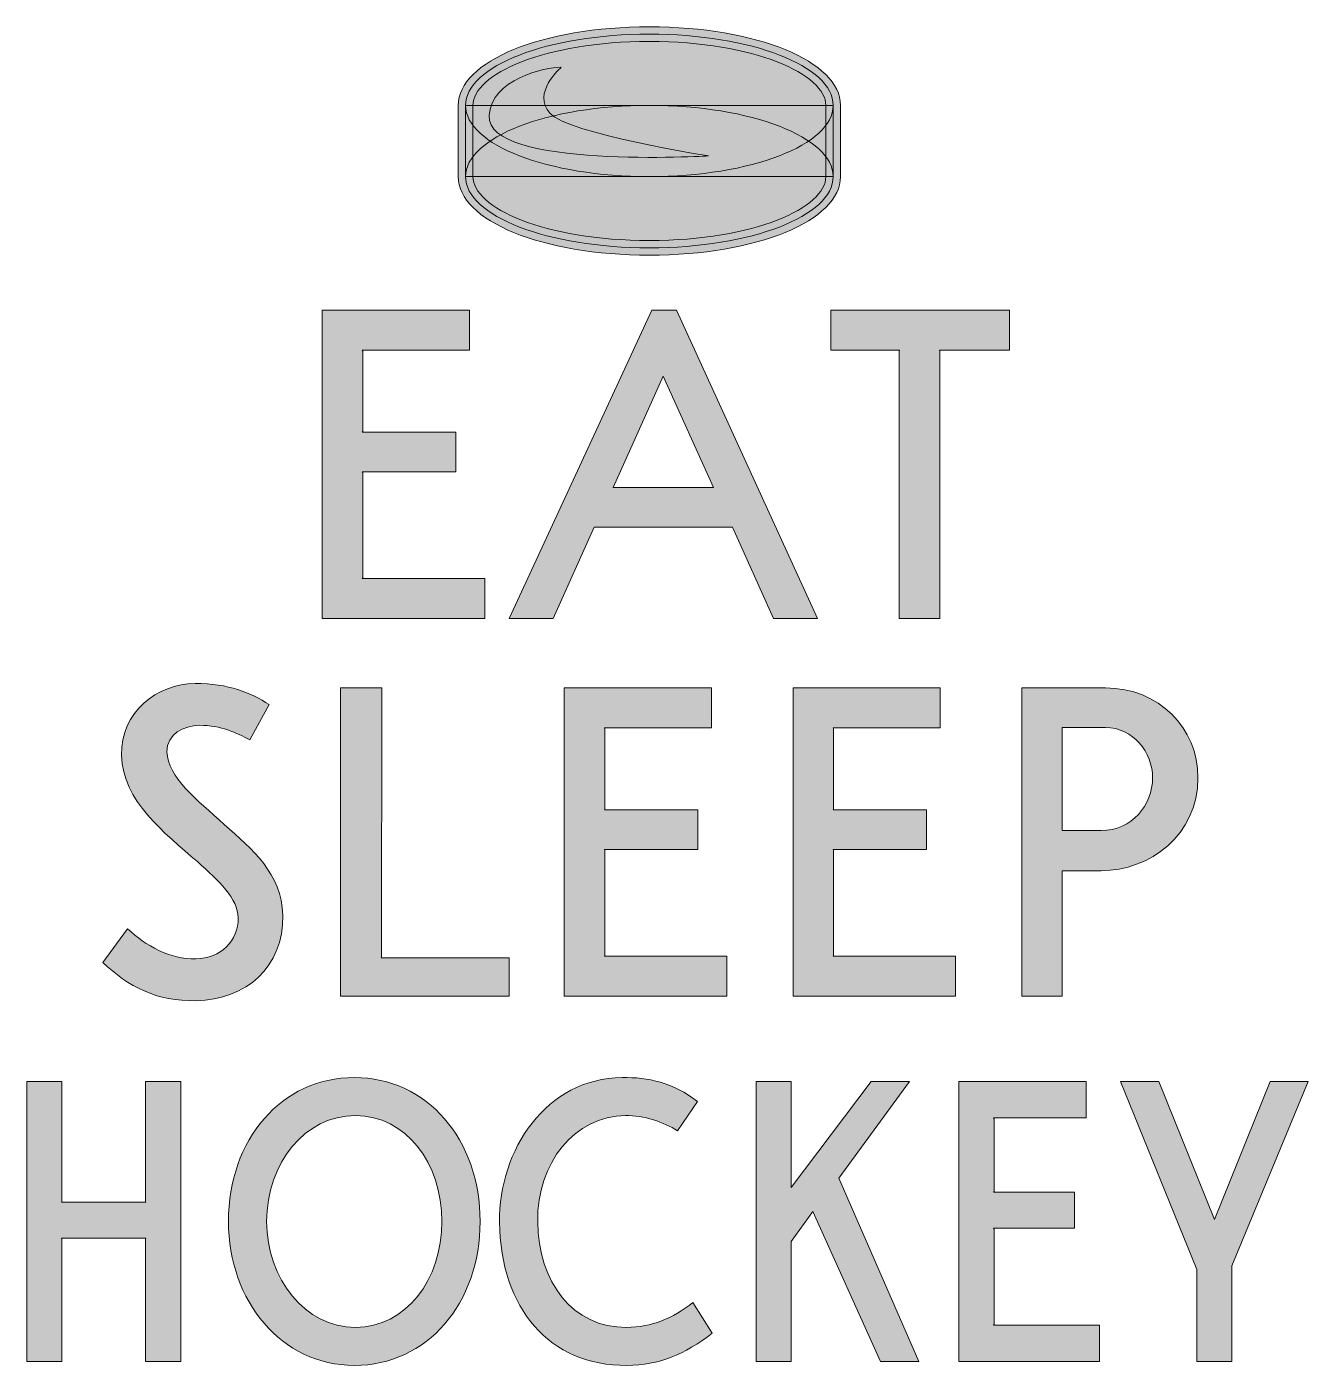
# Model space of a CAD drawing. Header units: inches. Extents: x 0.23 to 6.43, y -6.89 to -0.41.
import ezdxf

# ---------------------------------------------------------------- set-up
doc = ezdxf.new("R2010")
doc.units = ezdxf.units.IN
doc.header["$MEASUREMENT"] = 0
doc.layers.add('Layer 1', color=7, linetype='Continuous')

# ---------------------------------------------------------------- blocks, each defined once
blk = doc.blocks.new('block 3')
at = {"layer": 'Layer 1', "true_color": 0xf2f2f2}
h = blk.add_hatch(color=7, dxfattribs=at)
h.dxf.hatch_style = 2
h.paths.add_polyline_path([(1.6617, -1.7795), (2.3738, -1.7795), (2.3738, -1.9735), (1.8557, -1.9735), (1.8579, -1.9778), (1.8579, -2.3658), (1.8557, -2.3701), (2.3077, -2.3701), (2.3077, -2.562), (1.8557, -2.562), (1.8579, -2.5663), (1.8579, -3.0737), (1.8557, -3.078), (2.4485, -3.078), (2.4485, -3.272), (1.6617, -3.272)])
h = blk.add_hatch(color=7, dxfattribs=at)
h.dxf.hatch_style = 2
h.paths.add_polyline_path([(4.0582, -3.272), (3.845, -3.272), (3.6467, -2.8306), (2.9773, -2.8306), (2.779, -3.272), (2.5658, -3.272), (3.2566, -1.7795), (3.376, -1.7795)])
h.paths.add_polyline_path([(3.0689, -2.6388), (3.5551, -2.6388), (3.312, -2.0993)])
h = blk.add_hatch(color=7, dxfattribs=at)
h.dxf.hatch_style = 2
h.paths.add_polyline_path([(4.1222, -1.7795), (4.9879, -1.7795), (4.9879, -1.9735), (4.6489, -1.9735), (4.651, -1.9778), (4.651, -3.272), (4.4527, -3.272), (4.4527, -1.9778), (4.4549, -1.9735), (4.1222, -1.9735)])
at = {"layer": 'Layer 1', "lineweight": 0}
for points in [[(1.6617, -1.7795), (2.3738, -1.7795), (2.3738, -1.9735), (1.8557, -1.9735), (1.8579, -1.9778), (1.8579, -2.3658), (1.8557, -2.3701), (2.3077, -2.3701), (2.3077, -2.562), (1.8557, -2.562), (1.8579, -2.5663), (1.8579, -3.0737), (1.8557, -3.078), (2.4485, -3.078), (2.4485, -3.272), (1.6617, -3.272), (1.6617, -1.7795)], [(4.0582, -3.272), (3.845, -3.272), (3.6467, -2.8306), (2.9773, -2.8306), (2.779, -3.272), (2.5658, -3.272), (3.2566, -1.7795), (3.376, -1.7795), (4.0582, -3.272)], [(4.1222, -1.7795), (4.9879, -1.7795), (4.9879, -1.9735), (4.6489, -1.9735), (4.651, -1.9778), (4.651, -3.272), (4.4527, -3.272), (4.4527, -1.9778), (4.4549, -1.9735), (4.1222, -1.9735), (4.1222, -1.7795)], [(3.0689, -2.6388), (3.5551, -2.6388), (3.312, -2.0993), (3.0689, -2.6388)]]:
    blk.add_lwpolyline(points, dxfattribs=at)
blk = doc.blocks.new('block 4')
at = {"layer": 'Layer 1', "true_color": 0xf2f2f2}
h = blk.add_hatch(color=7, dxfattribs=at)
h.dxf.hatch_style = 2
edge = h.paths.add_edge_path()
edge.add_spline(control_points=[(0.9101, -3.9172), (0.9144, -4.043), (1.0551, -4.1474), (1.1873, -4.269), (1.3237, -4.3905), (1.4666, -4.5056), (1.4708, -4.7082), (1.4751, -4.9598), (1.2939, -5.1176), (1.0508, -5.1218), (0.8632, -5.1261), (0.7203, -5.0536), (0.6009, -4.9363), (0.6009, -4.9363), (0.7203, -4.7743), (0.7203, -4.7743), (0.8078, -4.8553), (0.925, -4.9235), (1.0508, -4.9193), (1.1702, -4.9172), (1.2576, -4.8319), (1.2555, -4.721), (1.2534, -4.6272), (1.1617, -4.5419), (1.0594, -4.4502), (0.8952, -4.3074), (0.6969, -4.156), (0.6905, -3.9342), (0.6862, -3.7232), (0.8632, -3.5888), (1.0466, -3.5867), (1.2086, -3.5867), (1.3173, -3.6315), (1.4048, -3.689), (1.4048, -3.689), (1.3109, -3.8596), (1.3109, -3.8596), (1.247, -3.8255), (1.1724, -3.7892), (1.0679, -3.7892), (0.9911, -3.7914), (0.9101, -3.8298), (0.9101, -3.9172)], knot_values=[0, 0, 0, 0, 1, 1, 1, 2, 2, 2, 3, 3, 3, 4, 4, 4, 5, 5, 5, 6, 6, 6, 7, 7, 7, 8, 8, 8, 9, 9, 9, 10, 10, 10, 11, 11, 11, 12, 12, 12, 13, 13, 13, 14, 14, 14, 14], degree=3, periodic=1)
h = blk.add_hatch(color=7, dxfattribs=at)
h.dxf.hatch_style = 2
h.paths.add_polyline_path([(1.7502, -3.608), (1.9506, -3.608), (1.9485, -4.9086), (1.9463, -4.915), (2.5668, -4.915), (2.5668, -5.1005), (1.7502, -5.1005)])
h = blk.add_hatch(color=7, dxfattribs=at)
h.dxf.hatch_style = 2
h.paths.add_polyline_path([(2.8333, -3.608), (3.5455, -3.608), (3.5455, -3.802), (3.0274, -3.802), (3.0295, -3.8063), (3.0295, -4.1944), (3.0274, -4.1986), (3.4794, -4.1986), (3.4794, -4.3905), (3.0274, -4.3905), (3.0295, -4.3948), (3.0295, -4.9022), (3.0274, -4.9065), (3.6201, -4.9065), (3.6201, -5.1005), (2.8333, -5.1005)])
h = blk.add_hatch(color=7, dxfattribs=at)
h.dxf.hatch_style = 2
h.paths.add_polyline_path([(3.94, -3.608), (4.6521, -3.608), (4.6521, -3.802), (4.134, -3.802), (4.1361, -3.8063), (4.1361, -4.1944), (4.134, -4.1986), (4.586, -4.1986), (4.586, -4.3905), (4.134, -4.3905), (4.1361, -4.3948), (4.1361, -4.9022), (4.134, -4.9065), (4.7267, -4.9065), (4.7267, -5.1005), (3.94, -5.1005)])
h = blk.add_hatch(color=7, dxfattribs=at)
h.dxf.hatch_style = 2
edge = h.paths.add_edge_path()
edge.add_spline(control_points=[(5.4304, -4.4929), (5.4304, -4.4929), (5.2427, -4.4929), (5.2427, -4.4929), (5.2427, -4.4929), (5.2427, -5.1005), (5.2427, -5.1005), (5.2427, -5.1005), (5.0466, -5.1005), (5.0466, -5.1005), (5.0466, -5.1005), (5.0466, -3.608), (5.0466, -3.608), (5.0466, -3.608), (5.4517, -3.608), (5.4517, -3.608), (5.7097, -3.608), (5.8994, -3.802), (5.8994, -4.043), (5.8994, -4.3223), (5.6649, -4.4929), (5.4304, -4.4929)], knot_values=[0, 0, 0, 0, 1, 1, 1, 2, 2, 2, 3, 3, 3, 4, 4, 4, 5, 5, 5, 6, 6, 6, 7, 7, 7, 7], degree=3, periodic=1)
edge = h.paths.add_edge_path()
edge.add_spline(control_points=[(5.2427, -4.2988), (5.2427, -4.2988), (5.4304, -4.2988), (5.4304, -4.2988), (5.5796, -4.2988), (5.6798, -4.1752), (5.6798, -4.043), (5.6798, -3.9214), (5.586, -3.7999), (5.4517, -3.7999), (5.4517, -3.7999), (5.2427, -3.7999), (5.2427, -3.7999), (5.2427, -3.7999), (5.2427, -4.2988), (5.2427, -4.2988)], knot_values=[0, 0, 0, 0, 1, 1, 1, 2, 2, 2, 3, 3, 3, 4, 4, 4, 5, 5, 5, 5], degree=3, periodic=1)
at = {"layer": 'Layer 1', "lineweight": 0}
for points in [[(1.7502, -3.608), (1.9506, -3.608), (1.9485, -4.9086), (1.9463, -4.915), (2.5668, -4.915), (2.5668, -5.1005), (1.7502, -5.1005), (1.7502, -3.608)], [(2.8333, -3.608), (3.5455, -3.608), (3.5455, -3.802), (3.0274, -3.802), (3.0295, -3.8063), (3.0295, -4.1944), (3.0274, -4.1986), (3.4794, -4.1986), (3.4794, -4.3905), (3.0274, -4.3905), (3.0295, -4.3948), (3.0295, -4.9022), (3.0274, -4.9065), (3.6201, -4.9065), (3.6201, -5.1005), (2.8333, -5.1005), (2.8333, -3.608)], [(3.94, -3.608), (4.6521, -3.608), (4.6521, -3.802), (4.134, -3.802), (4.1361, -3.8063), (4.1361, -4.1944), (4.134, -4.1986), (4.586, -4.1986), (4.586, -4.3905), (4.134, -4.3905), (4.1361, -4.3948), (4.1361, -4.9022), (4.134, -4.9065), (4.7267, -4.9065), (4.7267, -5.1005), (3.94, -5.1005), (3.94, -3.608)]]:
    blk.add_lwpolyline(points, dxfattribs=at)
for points, knots in [([(0.9101, -3.9172), (0.9144, -4.043), (1.0551, -4.1474), (1.1873, -4.269), (1.3237, -4.3905), (1.4666, -4.5056), (1.4708, -4.7082), (1.4751, -4.9598), (1.2939, -5.1176), (1.0508, -5.1218), (0.8632, -5.1261), (0.7203, -5.0536), (0.6009, -4.9363), (0.6009, -4.9363), (0.7203, -4.7743), (0.7203, -4.7743), (0.8078, -4.8553), (0.925, -4.9235), (1.0508, -4.9193), (1.1702, -4.9172), (1.2576, -4.8319), (1.2555, -4.721), (1.2534, -4.6272), (1.1617, -4.5419), (1.0594, -4.4502), (0.8952, -4.3074), (0.6969, -4.156), (0.6905, -3.9342), (0.6862, -3.7232), (0.8632, -3.5888), (1.0466, -3.5867), (1.2086, -3.5867), (1.3173, -3.6315), (1.4048, -3.689), (1.4048, -3.689), (1.3109, -3.8596), (1.3109, -3.8596), (1.247, -3.8255), (1.1724, -3.7892), (1.0679, -3.7892), (0.9911, -3.7914), (0.9101, -3.8298), (0.9101, -3.9172)], [0, 0, 0, 0, 1, 1, 1, 2, 2, 2, 3, 3, 3, 4, 4, 4, 5, 5, 5, 6, 6, 6, 7, 7, 7, 8, 8, 8, 9, 9, 9, 10, 10, 10, 11, 11, 11, 12, 12, 12, 13, 13, 13, 14, 14, 14, 14]), ([(5.4304, -4.4929), (5.4304, -4.4929), (5.2427, -4.4929), (5.2427, -4.4929), (5.2427, -4.4929), (5.2427, -5.1005), (5.2427, -5.1005), (5.2427, -5.1005), (5.0466, -5.1005), (5.0466, -5.1005), (5.0466, -5.1005), (5.0466, -3.608), (5.0466, -3.608), (5.0466, -3.608), (5.4517, -3.608), (5.4517, -3.608), (5.7097, -3.608), (5.8994, -3.802), (5.8994, -4.043), (5.8994, -4.3223), (5.6649, -4.4929), (5.4304, -4.4929)], [0, 0, 0, 0, 1, 1, 1, 2, 2, 2, 3, 3, 3, 4, 4, 4, 5, 5, 5, 6, 6, 6, 7, 7, 7, 7]), ([(5.2427, -4.2988), (5.2427, -4.2988), (5.4304, -4.2988), (5.4304, -4.2988), (5.5796, -4.2988), (5.6798, -4.1752), (5.6798, -4.043), (5.6798, -3.9214), (5.586, -3.7999), (5.4517, -3.7999), (5.4517, -3.7999), (5.2427, -3.7999), (5.2427, -3.7999), (5.2427, -3.7999), (5.2427, -4.2988), (5.2427, -4.2988)], [0, 0, 0, 0, 1, 1, 1, 2, 2, 2, 3, 3, 3, 4, 4, 4, 5, 5, 5, 5])]:
    blk.add_open_spline(points, degree=3, knots=knots, dxfattribs=at)
blk = doc.blocks.new('block 5')
at = {"layer": 'Layer 1', "true_color": 0xff0000}
h = blk.add_hatch(color=1, dxfattribs=at)
h.dxf.hatch_style = 2
edge = h.paths.add_edge_path()
edge.add_spline(control_points=[(1.817, -5.4937), (2.1694, -5.4937), (2.4258, -5.7937), (2.4258, -6.1904), (2.4258, -6.587), (2.1694, -6.8869), (1.817, -6.8869), (1.4646, -6.8869), (1.2082, -6.5754), (1.2082, -6.1904), (1.2082, -5.7937), (1.4646, -5.4937), (1.817, -5.4937)], knot_values=[0, 0, 0, 0, 1, 1, 1, 2, 2, 2, 3, 3, 3, 4, 4, 4, 4], degree=3, periodic=1)
edge = h.paths.add_edge_path()
edge.add_spline(control_points=[(1.8225, -6.7031), (2.066, -6.7031), (2.2413, -6.4729), (2.2413, -6.1904), (2.2413, -5.9078), (2.066, -5.6776), (1.8225, -5.6776), (1.579, -5.6776), (1.3927, -5.9078), (1.3927, -6.1904), (1.3927, -6.4671), (1.579, -6.7031), (1.8225, -6.7031)], knot_values=[0, 0, 0, 0, 1, 1, 1, 2, 2, 2, 3, 3, 3, 4, 4, 4, 4], degree=3, periodic=1)
h = blk.add_hatch(color=1, dxfattribs=at)
h.dxf.hatch_style = 2
edge = h.paths.add_edge_path()
edge.add_spline(control_points=[(3.3814, -5.7511), (3.315, -5.7105), (3.219, -5.6756), (3.1286, -5.6776), (2.8833, -5.6795), (2.7006, -5.9078), (2.7043, -6.1904), (2.708, -6.4845), (2.8741, -6.7051), (3.1342, -6.7031), (3.2578, -6.7012), (3.3556, -6.6605), (3.4552, -6.5831), (3.4552, -6.5831), (3.5493, -6.7302), (3.5493, -6.7302), (3.4127, -6.8366), (3.2928, -6.885), (3.136, -6.8869), (2.7615, -6.8908), (2.5235, -6.6083), (2.5198, -6.1942), (2.5162, -5.844), (2.7449, -5.4976), (3.1139, -5.4937), (3.2375, -5.4918), (3.3611, -5.5189), (3.4773, -5.6098), (3.4773, -5.6098), (3.3814, -5.7511), (3.3814, -5.7511)], knot_values=[0, 0, 0, 0, 1, 1, 1, 2, 2, 2, 3, 3, 3, 4, 4, 4, 5, 5, 5, 6, 6, 6, 7, 7, 7, 8, 8, 8, 9, 9, 9, 10, 10, 10, 10], degree=3, periodic=1)
h = blk.add_hatch(color=1, dxfattribs=at)
h.dxf.hatch_style = 2
h.paths.add_polyline_path([(0.806, -6.2755), (0.8079, -6.2716), (0.4002, -6.2716), (0.402, -6.2755), (0.402, -6.8676), (0.2323, -6.8676), (0.2323, -5.5131), (0.402, -5.5131), (0.402, -6.0936), (0.4002, -6.0975), (0.8079, -6.0975), (0.806, -6.0936), (0.806, -5.5131), (0.9776, -5.5131), (0.9776, -6.8676), (0.806, -6.8676)])
h = blk.add_hatch(color=1, dxfattribs=at)
h.dxf.hatch_style = 2
h.paths.add_polyline_path([(4.0363, -6.142), (3.9311, -6.2871), (3.9311, -6.8676), (3.7614, -6.8676), (3.7614, -5.5131), (3.9311, -5.5131), (3.9311, -6.0259), (4.3185, -5.5131), (4.503, -5.5131), (4.1617, -5.9814), (4.5491, -6.8676), (4.3628, -6.8676)])
h = blk.add_hatch(color=1, dxfattribs=at)
h.dxf.hatch_style = 2
h.paths.add_polyline_path([(4.7428, -5.5131), (5.359, -5.5131), (5.359, -5.6892), (4.9107, -5.6892), (4.9126, -5.693), (4.9126, -6.0452), (4.9107, -6.0491), (5.3018, -6.0491), (5.3018, -6.2233), (4.9107, -6.2233), (4.9126, -6.2271), (4.9126, -6.6876), (4.9107, -6.6915), (5.4236, -6.6915), (5.4236, -6.8676), (4.7428, -6.8676)])
h = blk.add_hatch(color=1, dxfattribs=at)
h.dxf.hatch_style = 2
h.paths.add_polyline_path([(6.4327, -5.5131), (6.0637, -6.4051), (6.0637, -6.8676), (5.894, -6.8676), (5.894, -6.4225), (5.525, -5.5131), (5.7095, -5.5131), (5.9789, -6.1807), (6.2482, -5.5131)])
at = {"layer": 'Layer 1', "lineweight": 0}
for points in [[(0.806, -6.2755), (0.8079, -6.2716), (0.4002, -6.2716), (0.402, -6.2755), (0.402, -6.8676), (0.2323, -6.8676), (0.2323, -5.5131), (0.402, -5.5131), (0.402, -6.0936), (0.4002, -6.0975), (0.8079, -6.0975), (0.806, -6.0936), (0.806, -5.5131), (0.9776, -5.5131), (0.9776, -6.8676), (0.806, -6.8676), (0.806, -6.2755)], [(4.0363, -6.142), (3.9311, -6.2871), (3.9311, -6.8676), (3.7614, -6.8676), (3.7614, -5.5131), (3.9311, -5.5131), (3.9311, -6.0259), (4.3185, -5.5131), (4.503, -5.5131), (4.1617, -5.9814), (4.5491, -6.8676), (4.3628, -6.8676), (4.0363, -6.142)], [(4.7428, -5.5131), (5.359, -5.5131), (5.359, -5.6892), (4.9107, -5.6892), (4.9126, -5.693), (4.9126, -6.0452), (4.9107, -6.0491), (5.3018, -6.0491), (5.3018, -6.2233), (4.9107, -6.2233), (4.9126, -6.2271), (4.9126, -6.6876), (4.9107, -6.6915), (5.4236, -6.6915), (5.4236, -6.8676), (4.7428, -6.8676), (4.7428, -5.5131)], [(6.4327, -5.5131), (6.0637, -6.4051), (6.0637, -6.8676), (5.894, -6.8676), (5.894, -6.4225), (5.525, -5.5131), (5.7095, -5.5131), (5.9789, -6.1807), (6.2482, -5.5131), (6.4327, -5.5131)]]:
    blk.add_lwpolyline(points, dxfattribs=at)
for points, knots in [([(1.817, -5.4937), (2.1694, -5.4937), (2.4258, -5.7937), (2.4258, -6.1904), (2.4258, -6.587), (2.1694, -6.8869), (1.817, -6.8869), (1.4646, -6.8869), (1.2082, -6.5754), (1.2082, -6.1904), (1.2082, -5.7937), (1.4646, -5.4937), (1.817, -5.4937)], [0, 0, 0, 0, 1, 1, 1, 2, 2, 2, 3, 3, 3, 4, 4, 4, 4]), ([(3.3814, -5.7511), (3.315, -5.7105), (3.219, -5.6756), (3.1286, -5.6776), (2.8833, -5.6795), (2.7006, -5.9078), (2.7043, -6.1904), (2.708, -6.4845), (2.8741, -6.7051), (3.1342, -6.7031), (3.2578, -6.7012), (3.3556, -6.6605), (3.4552, -6.5831), (3.4552, -6.5831), (3.5493, -6.7302), (3.5493, -6.7302), (3.4127, -6.8366), (3.2928, -6.885), (3.136, -6.8869), (2.7615, -6.8908), (2.5235, -6.6083), (2.5198, -6.1942), (2.5162, -5.844), (2.7449, -5.4976), (3.1139, -5.4937), (3.2375, -5.4918), (3.3611, -5.5189), (3.4773, -5.6098), (3.4773, -5.6098), (3.3814, -5.7511), (3.3814, -5.7511)], [0, 0, 0, 0, 1, 1, 1, 2, 2, 2, 3, 3, 3, 4, 4, 4, 5, 5, 5, 6, 6, 6, 7, 7, 7, 8, 8, 8, 9, 9, 9, 10, 10, 10, 10]), ([(1.8225, -6.7031), (2.066, -6.7031), (2.2413, -6.4729), (2.2413, -6.1904), (2.2413, -5.9078), (2.066, -5.6776), (1.8225, -5.6776), (1.579, -5.6776), (1.3927, -5.9078), (1.3927, -6.1904), (1.3927, -6.4671), (1.579, -6.7031), (1.8225, -6.7031)], [0, 0, 0, 0, 1, 1, 1, 2, 2, 2, 3, 3, 3, 4, 4, 4, 4])]:
    blk.add_open_spline(points, degree=3, knots=knots, dxfattribs=at)
blk = doc.blocks.new('block 7')
at = {"layer": 'Layer 1', "true_color": 0xf2f2f2}
h = blk.add_hatch(color=7, dxfattribs=at)
h.dxf.hatch_style = 2
edge = h.paths.add_edge_path()
edge.add_spline(control_points=[(3.2448, -0.4441), (2.7537, -0.4441), (2.3554, -0.5985), (2.3554, -0.789), (2.3554, -0.789), (2.3554, -1.1338), (2.3554, -1.1338), (2.3554, -1.3242), (2.7537, -1.4784), (3.2448, -1.4784), (3.7361, -1.4784), (4.1343, -1.3242), (4.1343, -1.1338), (4.1343, -1.1338), (4.1343, -0.789), (4.1343, -0.789), (4.1343, -0.5985), (3.7361, -0.4441), (3.2448, -0.4441)], knot_values=[0, 0, 0, 0, 1, 1, 1, 2, 2, 2, 3, 3, 3, 4, 4, 4, 5, 5, 5, 6, 6, 6, 6], degree=3, periodic=1)
at = {"layer": 'Layer 1', "lineweight": 0}
blk.add_open_spline([(3.2448, -0.4441), (2.7537, -0.4441), (2.3554, -0.5985), (2.3554, -0.789), (2.3554, -0.789), (2.3554, -1.1338), (2.3554, -1.1338), (2.3554, -1.3242), (2.7537, -1.4784), (3.2448, -1.4784), (3.7361, -1.4784), (4.1343, -1.3242), (4.1343, -1.1338), (4.1343, -1.1338), (4.1343, -0.789), (4.1343, -0.789), (4.1343, -0.5985), (3.7361, -0.4441), (3.2448, -0.4441)], degree=3, knots=[0, 0, 0, 0, 1, 1, 1, 2, 2, 2, 3, 3, 3, 4, 4, 4, 5, 5, 5, 6, 6, 6, 6], dxfattribs=at)
blk = doc.blocks.new('block 8')
at = {"layer": 'Layer 1', "true_color": 0xf2f2f2}
h = blk.add_hatch(color=7, dxfattribs=at)
h.dxf.hatch_style = 2
edge = h.paths.add_edge_path()
edge.add_spline(control_points=[(3.2448, -1.514), (2.7261, -1.514), (2.3198, -1.347), (2.3198, -1.1337), (2.3198, -1.1337), (2.3198, -0.789), (2.3198, -0.789), (2.3198, -0.5757), (2.7261, -0.4086), (3.2448, -0.4086), (3.7636, -0.4086), (4.1699, -0.5757), (4.1699, -0.789), (4.1699, -0.789), (4.1699, -1.1337), (4.1699, -1.1337), (4.1699, -1.347), (3.7636, -1.514), (3.2448, -1.514)], knot_values=[0, 0, 0, 0, 1, 1, 1, 2, 2, 2, 3, 3, 3, 4, 4, 4, 5, 5, 5, 6, 6, 6, 6], degree=3, periodic=1)
edge = h.paths.add_edge_path()
edge.add_spline(control_points=[(3.2448, -0.4797), (2.7341, -0.4797), (2.391, -0.6396), (2.391, -0.789), (2.391, -0.789), (2.391, -1.1337), (2.391, -1.1337), (2.391, -1.283), (2.7341, -1.4428), (3.2448, -1.4428), (3.7556, -1.4428), (4.0987, -1.283), (4.0987, -1.1337), (4.0987, -1.1337), (4.0987, -0.789), (4.0987, -0.789), (4.0987, -0.6396), (3.7556, -0.4797), (3.2448, -0.4797)], knot_values=[0, 0, 0, 0, 1, 1, 1, 2, 2, 2, 3, 3, 3, 4, 4, 4, 5, 5, 5, 6, 6, 6, 6], degree=3, periodic=1)
at = {"layer": 'Layer 1', "lineweight": 0}
for points in [[(3.2448, -1.514), (2.7261, -1.514), (2.3198, -1.347), (2.3198, -1.1337), (2.3198, -1.1337), (2.3198, -0.789), (2.3198, -0.789), (2.3198, -0.5757), (2.7261, -0.4086), (3.2448, -0.4086), (3.7636, -0.4086), (4.1699, -0.5757), (4.1699, -0.789), (4.1699, -0.789), (4.1699, -1.1337), (4.1699, -1.1337), (4.1699, -1.347), (3.7636, -1.514), (3.2448, -1.514)], [(3.2448, -0.4797), (2.7341, -0.4797), (2.391, -0.6396), (2.391, -0.789), (2.391, -0.789), (2.391, -1.1337), (2.391, -1.1337), (2.391, -1.283), (2.7341, -1.4428), (3.2448, -1.4428), (3.7556, -1.4428), (4.0987, -1.283), (4.0987, -1.1337), (4.0987, -1.1337), (4.0987, -0.789), (4.0987, -0.789), (4.0987, -0.6396), (3.7556, -0.4797), (3.2448, -0.4797)]]:
    blk.add_open_spline(points, degree=3, knots=[0, 0, 0, 0, 1, 1, 1, 2, 2, 2, 3, 3, 3, 4, 4, 4, 5, 5, 5, 6, 6, 6, 6], dxfattribs=at)
blk = doc.blocks.new('block 6')
at = {"layer": 'Layer 1'}
for name in ['block 8', 'block 7']:
    blk.add_blockref(name, (0, 0), dxfattribs=at)
blk = doc.blocks.new('block 10')
at = {"layer": 'Layer 1', "true_color": 0xffffff}
h = blk.add_hatch(color=7, dxfattribs=at)
h.dxf.hatch_style = 2
edge = h.paths.add_edge_path()
edge.add_spline(control_points=[(2.3554, -1.1338), (2.3554, -1.3242), (2.7537, -1.4784), (3.2448, -1.4784), (3.7361, -1.4784), (4.1343, -1.3242), (4.1343, -1.1338), (4.1343, -0.9433), (3.7361, -0.789), (3.2448, -0.789), (2.7537, -0.789), (2.3554, -0.9433), (2.3554, -1.1338)], knot_values=[0, 0, 0, 0, 1, 1, 1, 2, 2, 2, 3, 3, 3, 4, 4, 4, 4], degree=3, periodic=1)
at = {"layer": 'Layer 1', "lineweight": 0}
blk.add_open_spline([(2.3554, -1.1338), (2.3554, -1.3242), (2.7537, -1.4784), (3.2448, -1.4784), (3.7361, -1.4784), (4.1343, -1.3242), (4.1343, -1.1338), (4.1343, -0.9433), (3.7361, -0.789), (3.2448, -0.789), (2.7537, -0.789), (2.3554, -0.9433), (2.3554, -1.1338)], degree=3, knots=[0, 0, 0, 0, 1, 1, 1, 2, 2, 2, 3, 3, 3, 4, 4, 4, 4], dxfattribs=at)
blk = doc.blocks.new('block 11')
at = {"layer": 'Layer 1', "true_color": 0xffffff}
h = blk.add_hatch(color=7, dxfattribs=at)
h.dxf.hatch_style = 2
h.paths.add_polyline_path([(2.3554, -1.1338), (4.1343, -1.1338), (4.1343, -0.789), (2.3554, -0.789)])
at = {"layer": 'Layer 1', "lineweight": 0}
blk.add_lwpolyline([(2.3554, -1.1338), (4.1343, -1.1338), (4.1343, -0.789), (2.3554, -0.789), (2.3554, -1.1338)], dxfattribs=at)
blk = doc.blocks.new('block 12')
at = {"layer": 'Layer 1', "true_color": 0xffffff}
h = blk.add_hatch(color=7, dxfattribs=at)
h.dxf.hatch_style = 2
edge = h.paths.add_edge_path()
edge.add_spline(control_points=[(2.3554, -0.789), (2.3554, -0.9794), (2.7537, -1.1338), (3.2448, -1.1338), (3.7361, -1.1338), (4.1343, -0.9794), (4.1343, -0.789), (4.1343, -0.5985), (3.7361, -0.4441), (3.2448, -0.4441), (2.7537, -0.4441), (2.3554, -0.5985), (2.3554, -0.789)], knot_values=[0, 0, 0, 0, 1, 1, 1, 2, 2, 2, 3, 3, 3, 4, 4, 4, 4], degree=3, periodic=1)
at = {"layer": 'Layer 1', "lineweight": 0}
blk.add_open_spline([(2.3554, -0.789), (2.3554, -0.9794), (2.7537, -1.1338), (3.2448, -1.1338), (3.7361, -1.1338), (4.1343, -0.9794), (4.1343, -0.789), (4.1343, -0.5985), (3.7361, -0.4441), (3.2448, -0.4441), (2.7537, -0.4441), (2.3554, -0.5985), (2.3554, -0.789)], degree=3, knots=[0, 0, 0, 0, 1, 1, 1, 2, 2, 2, 3, 3, 3, 4, 4, 4, 4], dxfattribs=at)
blk = doc.blocks.new('block 13')
at = {"layer": 'Layer 1', "true_color": 0xff0000}
h = blk.add_hatch(color=1, dxfattribs=at)
h.dxf.hatch_style = 2
edge = h.paths.add_edge_path()
edge.add_spline(control_points=[(2.8187, -0.6042), (2.8187, -0.6042), (2.6731, -0.7283), (2.7641, -0.8277), (2.8552, -0.9268), (3.5303, -1.0333), (3.5303, -1.0333), (3.5303, -1.0333), (2.4537, -1.0979), (2.4691, -0.8386), (2.4795, -0.6621), (2.7387, -0.6042), (2.8187, -0.6042)], knot_values=[0, 0, 0, 0, 1, 1, 1, 2, 2, 2, 3, 3, 3, 4, 4, 4, 4], degree=3, periodic=1)
at = {"layer": 'Layer 1', "lineweight": 0}
blk.add_open_spline([(2.8187, -0.6042), (2.8187, -0.6042), (2.6731, -0.7283), (2.7641, -0.8277), (2.8552, -0.9268), (3.5303, -1.0333), (3.5303, -1.0333), (3.5303, -1.0333), (2.4537, -1.0979), (2.4691, -0.8386), (2.4795, -0.6621), (2.7387, -0.6042), (2.8187, -0.6042)], degree=3, knots=[0, 0, 0, 0, 1, 1, 1, 2, 2, 2, 3, 3, 3, 4, 4, 4, 4], dxfattribs=at)
blk = doc.blocks.new('block 9')
at = {"layer": 'Layer 1'}
for name in ['block 12', 'block 13', 'block 10', 'block 11']:
    blk.add_blockref(name, (0, 0), dxfattribs=at)
blk = doc.blocks.new('block 2')
at = {"layer": 'Layer 1'}
for name in ['block 6', 'block 9', 'block 3', 'block 4', 'block 5']:
    blk.add_blockref(name, (0, 0), dxfattribs=at)

msp = doc.modelspace()

# ---------------------------------------------------------------- block references
at = {"layer": 'Layer 1'}
msp.add_blockref('block 2', (0, 0), dxfattribs=at)

doc.saveas('drawing.dxf')
